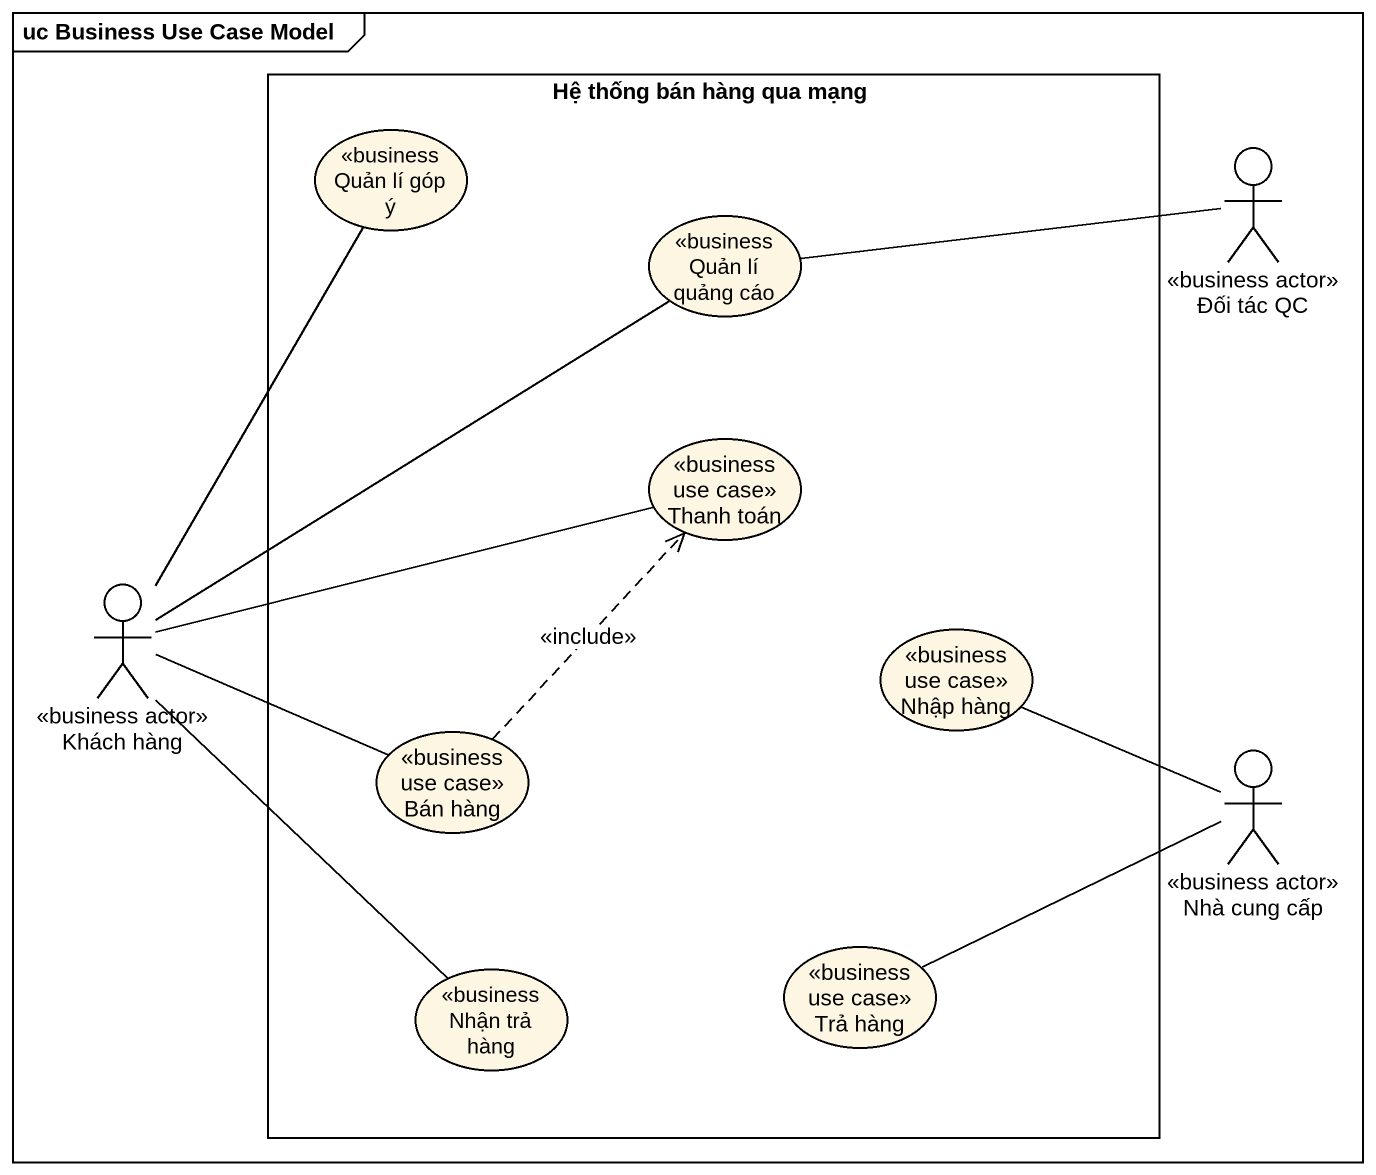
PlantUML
@startuml
mainframe uc Business Use Case Model
rectangle "Hệ thống bán hàng qua mạng" as Hệ_thống_bán_hàng_qua_mạng {
  usecase "Quản lí góp ý" as Quản_lí_góp_ý <<business use case>>
  usecase "Quản lí quảng cáo" as Quản_lí_quảng_cáo <<business use case>>
  usecase "Thanh toán" as Thanh_toán <<business use case>>
  usecase "Nhập hàng" as Nhập_hàng <<business use case>>
  usecase "Bán hàng" as Bán_hàng <<business use case>>
  usecase "Nhận trả hàng" as Nhận_trả_hàng <<business use case>>
  usecase "Trả hàng" as Trả_hàng <<business use case>>
}
actor "Đối tác QC" as Đối_tác_QC <<business actor>>
actor "Khách hàng" as Khách_hàng <<business actor>>
actor "Nhà cung cấp" as Nhà_cung_cấp <<business actor>>
Đối_tác_QC -left- Quản_lí_quảng_cáo
Khách_hàng -up- Quản_lí_góp_ý
Khách_hàng -up- Quản_lí_quảng_cáo
Khách_hàng -right- Thanh_toán
Khách_hàng -right- Bán_hàng
Khách_hàng -- Nhận_trả_hàng
Bán_hàng .up.> Thanh_toán : <<include>>
Nhà_cung_cấp -left- Nhập_hàng
Nhà_cung_cấp -left- Trả_hàng
@enduml
